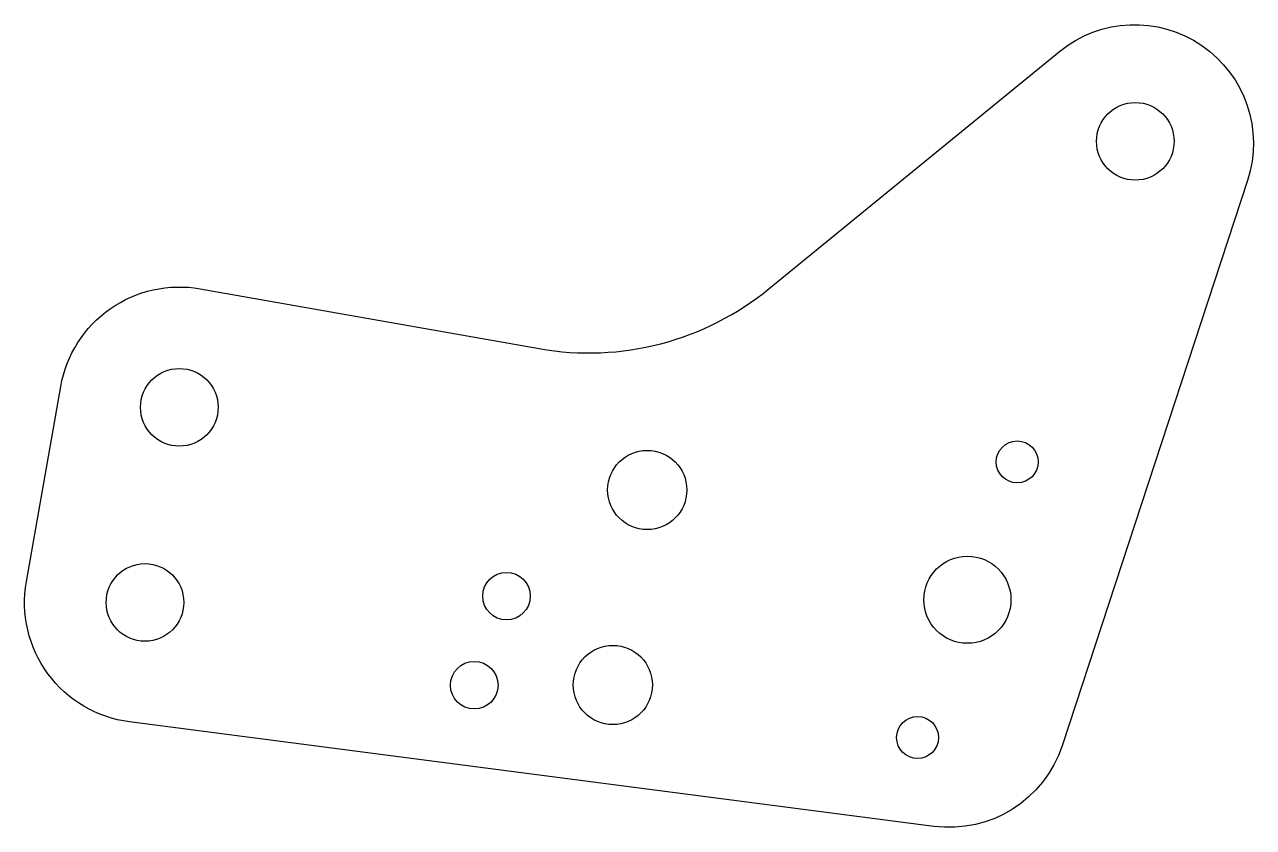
# Model space of a CAD drawing. Header units: millimetres. Extents: x -137 to 18, y -19 to 83.
import ezdxf

# ---------------------------------------------------------------- set-up
doc = ezdxf.new("R2010")
doc.units = ezdxf.units.MM
doc.layers.get('0').update_dxf_attribs({"linetype": 'CONTINUOUS'})

msp = doc.modelspace()

# ---------------------------------------------------------------- linework, layer by layer
msp.add_lwpolyline([(-115.32, 49.45), (-72.52, 41.9, 0.218217), (-43.49, 49.47), (-6.82, 79.42, -0.74948), (16.92, 63.13), (-6.49, -8.22, -0.360215), (-22.67, -18.41), (-124.26, -5.22, -0.427554), (-137.27, 12.5), (-132.93, 37.13, -0.414214)], format="xyb", close=True)
for centre, radius in [((2.75, 68.07), 4.9), ((-117.96, 34.49), 4.9), ((-12.16, 27.6), 2.65), ((-58.88, 24.06), 5), ((-18.45, 10.2), 5.5), ((-122.3, 9.86), 4.9), ((-76.65, 10.66), 3), ((-63.22, -0.56), 5), ((-80.72, -0.59), 3), ((-24.74, -7.19), 2.65)]:
    msp.add_circle(centre, radius)

doc.saveas('drawing.dxf')
